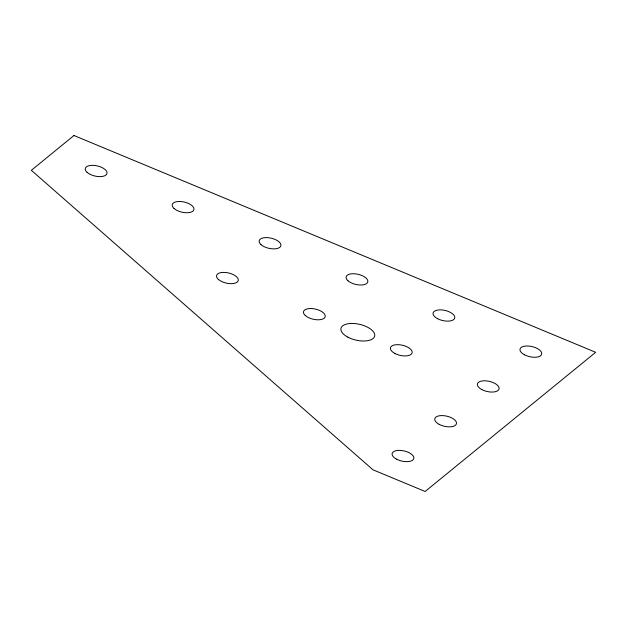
<?xml version="1.0" encoding="UTF-8"?>
<svg xmlns="http://www.w3.org/2000/svg" width="627" height="627" viewBox="0 0 627 627"><rect width="100%" height="100%" fill="white"/><g stroke="black" fill="none" stroke-linecap="round" stroke-linejoin="round"><path stroke-width="0.94" d="M73.978 135.518L31.35 170.317L372.979 469.803L425.145 491.482L595.65 352.303L73.978 135.518M260.981 244.601A11.114 5.196 12.9 0 0 279.807 247.312A11.114 5.196 12.9 0 0 269.289 237.821A11.114 5.196 12.9 0 0 260.981 244.601M174.04 208.47A11.114 5.196 12.9 0 0 192.865 211.181A11.114 5.196 12.9 0 0 182.347 201.69A11.114 5.196 12.9 0 0 174.04 208.47M347.828 337.13A17.282 8.088 12.9 0 0 374.672 336.096A17.282 8.088 12.9 0 0 350.955 323.477A17.282 8.088 12.9 0 0 347.828 337.13M305.302 315.522A11.114 5.196 12.9 0 0 324.128 318.234A11.114 5.196 12.9 0 0 313.61 308.743A11.114 5.196 12.9 0 0 305.302 315.522M347.93 280.731A11.114 5.196 12.9 0 0 366.756 283.435A11.114 5.196 12.9 0 0 356.238 273.952A11.114 5.196 12.9 0 0 347.93 280.731M394.869 353.448A11.114 5.196 12.9 0 0 412.127 352.782A11.114 5.196 12.9 0 0 396.883 344.67A11.114 5.196 12.9 0 0 394.869 353.448M87.09 172.339A11.114 5.196 12.9 0 0 105.916 175.051A11.114 5.196 12.9 0 0 95.398 165.559A11.114 5.196 12.9 0 0 87.09 172.339M396.562 459.168A11.114 5.196 12.9 0 0 413.82 458.502A11.114 5.196 12.9 0 0 398.576 450.39A11.114 5.196 12.9 0 0 396.562 459.168M218.361 279.399A11.114 5.196 12.9 0 0 237.178 282.103A11.114 5.196 12.9 0 0 226.66 272.612A11.114 5.196 12.9 0 0 218.361 279.399M439.19 424.369A11.114 5.196 12.9 0 0 456.44 423.703A11.114 5.196 12.9 0 0 441.204 415.591A11.114 5.196 12.9 0 0 439.19 424.369M437.497 318.657A11.114 5.196 12.9 0 0 454.747 317.983A11.114 5.196 12.9 0 0 439.511 309.879A11.114 5.196 12.9 0 0 437.497 318.657M481.818 389.579A11.114 5.196 12.9 0 0 499.068 388.912A11.114 5.196 12.9 0 0 483.825 380.801A11.114 5.196 12.9 0 0 481.818 389.579M524.446 354.788A11.114 5.196 12.9 0 0 541.697 354.114A11.114 5.196 12.9 0 0 526.453 346.002A11.114 5.196 12.9 0 0 524.446 354.788"/></g></svg>
